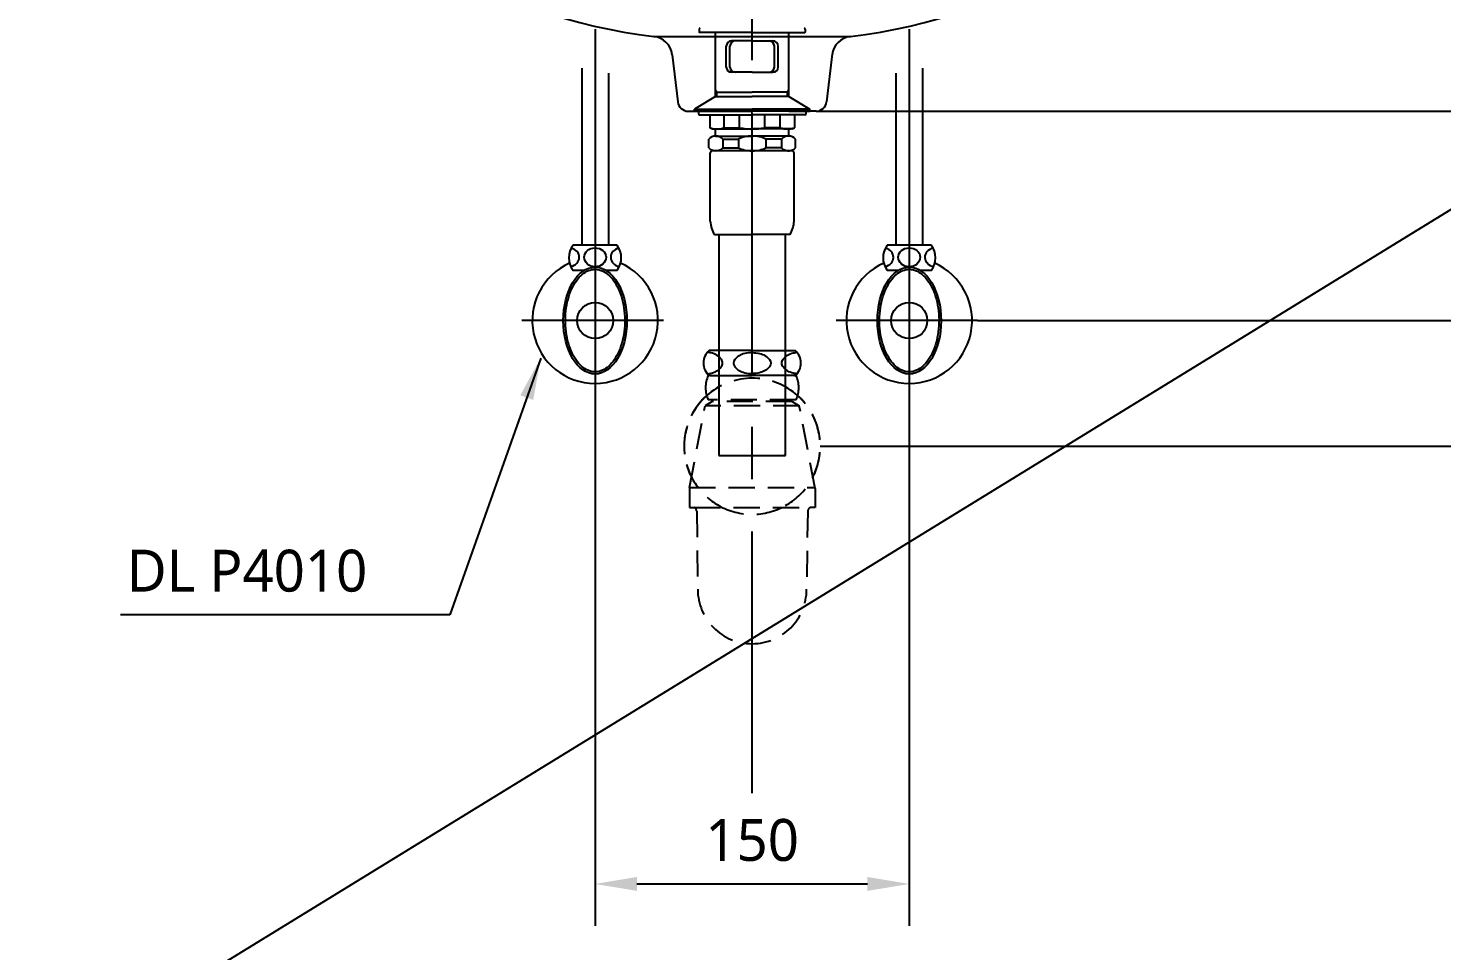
# Model space of a CAD drawing. Extents: x 572 to 8286, y -137 to 2100.
# Drawn here: x 1203 to 1877, y 313 to 753 of the extents above; entities that cross this region are included whole.
import ezdxf

# ---------------------------------------------------------------- set-up
doc = ezdxf.new("R2010")
doc.units = 0
doc.header["$LTSCALE"] = 50
doc.header["$MEASUREMENT"] = 0
doc.linetypes.add('CENTER', pattern=[2, 1.25, -0.25, 0.25, -0.25])
doc.linetypes.add('HIDDEN', pattern=[0.375, 0.25, -0.125])
doc.layers.get('0').update_dxf_attribs({"linetype": 'CONTINUOUS'})
doc.layers.get('DEFPOINTS').update_dxf_attribs({"linetype": 'CONTINUOUS'})
for name, color, linetype in [('3', 3, 'CONTINUOUS'), ('4', 4, 'CONTINUOUS'), ('6', 6, 'CONTINUOUS'), ('CENTER', 2, 'CENTER')]:
    doc.layers.add(name, color=color, linetype=linetype)
doc.styles.add('GHS', font='romans', dxfattribs={"bigfont": 'ghs'})
doc.styles.get("Standard").update_dxf_attribs({"font": 'NanumGothic.ttf'})
doc.dimstyles.get("Standard").update_dxf_attribs({"dimtxt": 2.5, "dimasz": 2, "dimexe": 2, "dimexo": 1, "dimgap": 2, "dimtad": 1, "dimdec": 0, "dimlfac": 10, "dimrnd": 1, "dimzin": 0, "dimdsep": 46, "dimtxsty": 'Standard', "dimcen": 0, "dimclrd": 7, "dimclre": 7, "dimclrt": 2, "dimadec": 0, "dimazin": 0, "dimtfac": 1, "dimtdec": 0, "dimtofl": 0, "dimtmove": 0, "dimatfit": 3, "dimfxl": 0, "dimtolj": 1, "dimtzin": 0, "dimarcsym": 0})

# ---------------------------------------------------------------- blocks, each defined once
blk = doc.blocks.new('*D8')
at = {"color": 3, "lineweight": -2}
for p, q in [((1473.24, 589.22), (1473.24, 324.88)), ((1623.24, 589.22), (1623.24, 324.88)), ((1493.24, 344.88), (1603.24, 344.88))]:
    blk.add_line(p, q, dxfattribs=at)
at = {"color": 3}
for points in [[(1493.24, 348.21), (1493.24, 341.55), (1473.24, 344.88)], [(1603.24, 348.21), (1603.24, 341.55), (1623.24, 344.88)]]:
    blk.add_solid(points, dxfattribs=at)
at = {"layer": 'DEFPOINTS', "color": 0}
for p in [(1473.24, 589.22), (1623.24, 589.22), (1623.24, 344.88)]:
    blk.add_point(p, dxfattribs=at)
at = {"color": 2, "insert": (1548.24, 365.74), "char_height": 20, "attachment_point": 5}
blk.add_mtext('\\A1;150', dxfattribs=at)
blk = doc.blocks.new('*D14')
at = {"color": 3, "lineweight": -2}
for p, q in [((1580.74, 553.88), (2053.01, 553.88)), ((2033.01, 533.88), (2033.01, 451.9)), ((2033.01, 153.88), (2033.01, 410.21)), ((1848.24, 133.88), (2053.01, 133.88))]:
    blk.add_line(p, q, dxfattribs=at)
at = {"color": 3}
for points in [[(2029.67, 533.88), (2036.34, 533.88), (2033.01, 553.88)], [(2029.67, 153.88), (2036.34, 153.88), (2033.01, 133.88)]]:
    blk.add_solid(points, dxfattribs=at)
at = {"layer": 'DEFPOINTS', "color": 0}
for p in [(1580.74, 553.88), (1848.24, 133.88), (2033.01, 133.88)]:
    blk.add_point(p, dxfattribs=at)
at = {"color": 2, "insert": (2033.01, 431.06), "char_height": 20, "attachment_point": 5}
blk.add_mtext('\\A1;420', dxfattribs=at)
blk = doc.blocks.new('*D15')
at = {"color": 3, "lineweight": -2}
for p, q in [((1933.24, 883.88), (1993.01, 883.88)), ((1973.01, 863.88), (1973.01, 769.72)), ((1973.01, 633.88), (1973.01, 728.04)), ((1655.87, 613.88), (1993.01, 613.88))]:
    blk.add_line(p, q, dxfattribs=at)
at = {"color": 3}
for points in [[(1969.67, 863.88), (1976.34, 863.88), (1973.01, 883.88)], [(1969.67, 633.88), (1976.34, 633.88), (1973.01, 613.88)]]:
    blk.add_solid(points, dxfattribs=at)
at = {"layer": 'DEFPOINTS', "color": 0}
for p in [(1933.24, 883.88), (1655.87, 613.88), (1973.01, 613.88)]:
    blk.add_point(p, dxfattribs=at)
at = {"color": 2, "insert": (1973.01, 748.88), "char_height": 20, "attachment_point": 5}
blk.add_mtext('\\A1;270', dxfattribs=at)
blk = doc.blocks.new('*D16')
at = {"color": 3, "lineweight": -2}
for p, q in [((1993.01, 883.88), (2053.01, 883.88)), ((2033.01, 863.88), (2033.01, 739.78)), ((2033.01, 573.88), (2033.01, 697.98)), ((1580.74, 553.88), (2053.01, 553.88))]:
    blk.add_line(p, q, dxfattribs=at)
at = {"color": 3}
for points in [[(2029.67, 863.88), (2036.34, 863.88), (2033.01, 883.88)], [(2029.67, 573.88), (2036.34, 573.88), (2033.01, 553.88)]]:
    blk.add_solid(points, dxfattribs=at)
at = {"layer": 'DEFPOINTS', "color": 0}
for p in [(1993.01, 883.88), (1580.74, 553.88), (2033.01, 553.88)]:
    blk.add_point(p, dxfattribs=at)
at = {"color": 2, "insert": (2033.01, 718.88), "char_height": 20, "attachment_point": 5}
blk.add_mtext('\\A1;330', dxfattribs=at)
blk = doc.blocks.new('*D17')
at = {"color": 3, "lineweight": -2}
for p, q in [((1877.45, 883.88), (1933.24, 883.88)), ((1913.24, 863.88), (1913.24, 819.7)), ((1913.24, 733.88), (1913.24, 778.06)), ((1578.79, 713.88), (1933.24, 713.88))]:
    blk.add_line(p, q, dxfattribs=at)
at = {"color": 3}
for points in [[(1909.91, 863.88), (1916.57, 863.88), (1913.24, 883.88)], [(1909.91, 733.88), (1916.57, 733.88), (1913.24, 713.88)]]:
    blk.add_solid(points, dxfattribs=at)
at = {"layer": 'DEFPOINTS', "color": 0}
for p in [(1877.45, 883.88), (1578.79, 713.88), (1913.24, 713.88)]:
    blk.add_point(p, dxfattribs=at)
at = {"color": 2, "insert": (1913.24, 798.88), "char_height": 20, "attachment_point": 5}
blk.add_mtext('\\A1;170', dxfattribs=at)
blk = doc.blocks.new('*D24')
at = {"color": 3, "lineweight": -2}
for p, q in [((1655.87, 613.88), (1993.01, 613.88)), ((1973.01, 593.88), (1973.01, 394.77)), ((1973.01, 153.88), (1973.01, 352.99)), ((1848.24, 133.88), (1993.01, 133.88))]:
    blk.add_line(p, q, dxfattribs=at)
at = {"color": 3}
for points in [[(1969.67, 593.88), (1976.34, 593.88), (1973.01, 613.88)], [(1969.67, 153.88), (1976.34, 153.88), (1973.01, 133.88)]]:
    blk.add_solid(points, dxfattribs=at)
at = {"layer": 'DEFPOINTS', "color": 0}
for p in [(1655.87, 613.88), (1848.24, 133.88), (1973.01, 133.88)]:
    blk.add_point(p, dxfattribs=at)
at = {"color": 2, "insert": (1973.01, 373.88), "char_height": 20, "attachment_point": 5}
blk.add_mtext('\\A1;480', dxfattribs=at)

msp = doc.modelspace()

# ---------------------------------------------------------------- linework, layer by layer
msp.add_line((571.83398, -137.42071), (4215.24041, 2100))
at = {"color": 7}
for p, q in [((1501.30167, 749.59949), (1595.18331, 749.59949)), ((1510.08852, 740.82776), (1512.72532, 718.29866)), ((1586.43852, 741.18712), (1583.75966, 718.29866)), ((1517.69142, 713.87989), (1548.24249, 713.87989)), ((1578.79356, 713.87989), (1548.24249, 713.87989))]:
    msp.add_line(p, q, dxfattribs=at)
at = {"color": 4, "linetype": 'HIDDEN'}
for p, q in [((1529.14041, 575.18859), (1525.74041, 573.18859)), ((1569.24041, 576.09166), (1527.24041, 576.09166)), ((1567.34041, 575.18859), (1529.14041, 575.18859)), ((1567.34041, 575.18859), (1570.74041, 573.18859)), ((1518.33535, 534.18859), (1525.74041, 573.18859)), ((1570.74041, 573.18859), (1525.74041, 573.18859)), ((1578.24041, 533.68859), (1570.74041, 573.18859)), ((1518.24041, 534.18859), (1518.24041, 524.68859)), ((1518.24041, 534.18859), (1578.14547, 534.18859)), ((1578.24041, 533.68859), (1578.24041, 524.68859)), ((1518.24041, 524.68859), (1520.61219, 524.68859)), ((1520.61219, 524.68859), (1576.24041, 524.68859)), ((1521.74041, 522.88859), (1522.24041, 485.59166)), ((1574.74041, 522.7521), (1574.24041, 485.59166)), ((1578.24041, 524.68859), (1576.24041, 524.68859))]:
    msp.add_line(p, q, dxfattribs=at)
at = {"color": 7}
for centre, radius, start, end in [((1500.15632, 739.6653), 10, 6.67550305, 83.42317705), ((1596.32866, 739.6653), 10, 96.57682295, 173.32449695), ((1517.69142, 718.87989), 5, 186.67550305, 270), ((1578.79356, 718.87989), 5, 270, 353.32449695)]:
    msp.add_arc(centre, radius, start, end, dxfattribs=at)
at = {"color": 4, "linetype": 'HIDDEN'}
for centre, radius, start, end in [((1539.84041, 581.84166), 13.85, 155.47045254, 204.52954746), ((1556.64041, 581.84166), 13.85, 335.47045254, 24.52954746), ((1519.74041, 522.88859), 2, 0, 64.15806724), ((1576.74041, 522.7521), 2, 104.47751219, 180), ((1548.24041, 485.59166), 26, 180, 0)]:
    msp.add_arc(centre, radius, start, end, dxfattribs=at)
at = {"layer": '3'}
for p, q in [((1522.94066, 752.9743), (1522.94066, 751.6743)), ((1548.24249, 751.4743), (1523.14066, 751.4743)), ((1530.74249, 720.87989), (1530.74249, 751.4743)), ((1548.24249, 751.4743), (1573.34433, 751.4743)), ((1565.74249, 720.87989), (1565.74249, 751.4743)), ((1573.54433, 752.9743), (1573.54433, 751.6743)), ((1535.86812, 734.9743), (1535.86812, 744.9743)), ((1537.63589, 734.9743), (1537.63589, 744.9743)), ((1548.24249, 747.4743), (1538.36812, 747.4743)), ((1548.24249, 747.4743), (1558.11686, 747.4743)), ((1558.84909, 734.9743), (1558.84909, 744.9743)), ((1560.61686, 734.9743), (1560.61686, 744.9743)), ((1548.24249, 732.4743), (1538.36812, 732.4743)), ((1548.24249, 732.4743), (1558.11686, 732.4743)), ((1531.44249, 722.9743), (1530.74249, 724.18673)), ((1530.74249, 722.9743), (1548.24249, 722.9743)), ((1531.44249, 720.87989), (1531.44249, 722.9743)), ((1565.74249, 722.9743), (1548.24249, 722.9743)), ((1565.04249, 722.9743), (1565.74249, 724.18673)), ((1565.04249, 720.87989), (1565.04249, 722.9743)), ((1530.74249, 720.87989), (1520.74249, 714.87989)), ((1530.74249, 720.87989), (1548.24249, 720.87989)), ((1565.74249, 720.87989), (1548.24249, 720.87989)), ((1565.74249, 720.87989), (1575.74249, 714.87989)), ((1520.74249, 713.87989), (1520.74249, 714.87989)), ((1520.74249, 714.87989), (1548.24249, 714.87989)), ((1530.74249, 713.87989), (1520.74249, 713.87989)), ((1522.55036, 713.87989), (1522.55036, 712.57989)), ((1523.05036, 712.07989), (1528.05036, 712.07989)), ((1528.05036, 712.07989), (1528.05036, 705.95724)), ((1528.05036, 712.07989), (1548.24249, 712.07989)), ((1565.74249, 713.87989), (1530.74249, 713.87989)), ((1534.82514, 705.95724), (1534.82514, 712.07989)), ((1542.22581, 705.95724), (1542.22581, 712.07989)), ((1575.74249, 714.87989), (1548.24249, 714.87989)), ((1568.43462, 712.07989), (1548.24249, 712.07989)), ((1554.25918, 705.95724), (1554.25918, 712.07989)), ((1561.65984, 705.95724), (1561.65984, 712.07989)), ((1565.74249, 713.87989), (1575.74249, 713.87989)), ((1573.43462, 712.07989), (1568.43462, 712.07989)), ((1568.43462, 712.07989), (1568.43462, 705.95724)), ((1573.93462, 713.87989), (1573.93462, 712.57989)), ((1575.74249, 713.87989), (1575.74249, 714.87989)), ((1529.05036, 705.37989), (1528.05036, 705.95724)), ((1529.05036, 705.37989), (1530.45036, 705.37989)), ((1530.45036, 705.37989), (1548.24249, 705.37989)), ((1530.74249, 701.96865), (1530.74249, 705.37989)), ((1530.88619, 701.9743), (1547.9988, 701.9743)), ((1534.82514, 705.95724), (1542.22581, 705.95724)), ((1566.03462, 705.37989), (1548.24249, 705.37989)), ((1565.5988, 701.9743), (1548.48619, 701.9743)), ((1561.65984, 705.95724), (1554.25918, 705.95724)), ((1565.74249, 701.96865), (1565.74249, 705.37989)), ((1567.43462, 705.37989), (1566.03462, 705.37989)), ((1567.43462, 705.37989), (1568.43462, 705.95724)), ((1527.4988, 696.41767), (1527.4988, 700.53092)), ((1534.27358, 700.53092), (1534.27358, 696.41767)), ((1534.27358, 700.53092), (1541.67424, 700.53092)), ((1534.27358, 696.41767), (1541.67424, 696.41767)), ((1541.67424, 700.53092), (1541.67424, 696.41767)), ((1562.21141, 700.53092), (1554.81074, 700.53092)), ((1554.81074, 700.53092), (1554.81074, 696.41767)), ((1562.21141, 696.41767), (1554.81074, 696.41767)), ((1562.21141, 700.53092), (1562.21141, 696.41767)), ((1568.98619, 696.41767), (1568.98619, 700.53092)), ((1528.24249, 661.37195), (1528.24249, 693.9743)), ((1548.24249, 694.9743), (1529.24249, 694.9743)), ((1565.5988, 694.9743), (1548.24249, 694.9743)), ((1565.04249, 694.9743), (1565.5988, 694.9743)), ((1565.5988, 694.9743), (1565.9988, 694.9743)), ((1567.24249, 694.9743), (1565.74249, 694.9743)), ((1568.24249, 661.37195), (1568.24249, 693.9743)), ((1568.24249, 688.61006), (1568.24249, 693.9743)), ((1530.24249, 654.9743), (1548.24249, 654.9743)), ((1532.36541, 654.9743), (1532.36541, 549.4743)), ((1566.24249, 654.9743), (1548.24249, 654.9743)), ((1564.11541, 549.4743), (1564.11541, 654.9743)), ((1532.36541, 549.4743), (1564.11541, 549.4743)), ((1564.11541, 549.4743), (1563.41541, 549.4743))]:
    msp.add_line(p, q, dxfattribs=at)
at = {"layer": '3', "color": 7}
for centre, start, end in [((1530.12575, 999.60442), 211.4004294, 263.42317705), ((1566.35923, 999.60442), 276.57682295, 328.5995706)]:
    msp.add_arc(centre, 251.66106, start, end, dxfattribs=at)
at = {"layer": '3'}
for centre, radius, start, end in [((1523.44066, 752.9743), 0.5, 90, 180), ((1523.14066, 751.6743), 0.2, 180, 270), ((1573.04433, 752.9743), 0.5, 0, 90), ((1573.34433, 751.6743), 0.2, 270, 0), ((1538.36812, 744.9743), 2.5, 90, 180), ((1540.13589, 744.9743), 2.5, 90, 180), ((1556.34909, 744.9743), 2.5, 0, 90), ((1558.11686, 744.9743), 2.5, 0, 90), ((1538.36812, 734.9743), 2.5, 180, 270), ((1540.13589, 734.9743), 2.5, 180, 270), ((1556.34909, 734.9743), 2.5, 270, 0), ((1558.11686, 734.9743), 2.5, 270, 0), ((1523.05036, 712.57989), 0.5, 180, 270), ((1573.43462, 712.57989), 0.5, 270, 0), ((1530.88619, 697.2665), 4.70435, 43.94093732, 136.05906268), ((1531.43775, 715.5591), 10.18185, 250.56792502, 289.43207498), ((1547.7766, 688.36982), 13.60629, 89.06429532, 116.64718661), ((1548.05035, 734.83222), 29.45658, 258.59556617, 270.3737354), ((1548.43463, 734.83222), 29.45658, 269.6262646, 281.40443383), ((1548.70838, 688.36982), 13.60629, 63.35281339, 90.93570468), ((1565.04723, 715.5591), 10.18185, 250.56792502, 289.43207498), ((1565.5988, 697.2665), 4.70435, 43.94093732, 136.05906268), ((1530.88619, 699.6821), 4.70435, 223.94093732, 316.05906268), ((1547.7766, 708.57878), 13.60629, 243.35281339, 270.93570468), ((1548.70838, 708.57878), 13.60629, 269.06429532, 296.64718661), ((1565.5988, 699.6821), 4.70435, 223.94093732, 316.05906268), ((1529.24249, 693.9743), 1, 90, 180), ((1567.24249, 693.9743), 1, 0, 90), ((1541.2309, 661.92088), 13, 182.42004342, 212.30000816), ((1555.25409, 661.92088), 13, 327.69999184, 357.57995658)]:
    msp.add_arc(centre, radius, start, end, dxfattribs=at)
at = {"layer": '4'}
for p, q in [((1531.99041, 599.59166), (1527.69891, 599.59166)), ((1548.24041, 599.59166), (1531.99041, 599.59166)), ((1548.24041, 599.59166), (1564.49041, 599.59166)), ((1564.49041, 599.59166), (1568.78191, 599.59166)), ((1528.09041, 587.59166), (1527.69891, 587.59166)), ((1528.09041, 587.59166), (1527.69891, 587.59166)), ((1528.09041, 587.59166), (1548.24041, 587.59166)), ((1568.39041, 587.59166), (1548.24041, 587.59166)), ((1568.39041, 587.59166), (1568.78191, 587.59166))]:
    msp.add_line(p, q, dxfattribs=at)
for points in [[(1534.04558, 593.59166, 0.15521739), (1533.45509, 595.44799, 0.106747244), (1531.39338, 597.33867, 0.07304301), (1528.62352, 598.45668, 0.028511088), (1526.89476, 598.7727, 0.05952259)], [(1539.96011, 595.3306, 0.327290453), (1539.96011, 591.85273, 0.106373385), (1541.98291, 590.05613, 0.071219107), (1544.68287, 589.00241, 0.057537424), (1548.24041, 588.59166, 0.057537424)], [(1548.24041, 598.59166, 0.057537424), (1544.68287, 598.18092, 0.071219107), (1541.98291, 597.1272, 0.106373365), (1539.96011, 595.3306, 0.159482965)], [(1548.24041, 598.59166, -0.057537424), (1551.79795, 598.18092, -0.071219107), (1554.49791, 597.1272, -0.106373365), (1556.52071, 595.3306, -0.159482965)], [(1556.52071, 595.3306, -0.327290453), (1556.52071, 591.85273, -0.106373385), (1554.49791, 590.05613, -0.071219107), (1551.79795, 589.00241, -0.057537424), (1548.24041, 588.59166, -0.057537424)], [(1562.43524, 593.59166, -0.15521739), (1563.02573, 595.44799, -0.106747244), (1565.08744, 597.33867, -0.07304301), (1567.8573, 598.45668, -0.028511088), (1569.58606, 598.7727, -0.05952259)], [(1526.89476, 588.41063, 0.028511088), (1528.62352, 588.72665, 0.07304301), (1531.39338, 589.84466, 0.106747244), (1533.45509, 591.73534, 0.15521739), (1534.04558, 593.59166, 0.15521739)], [(1569.58606, 588.41063, -0.028511088), (1567.8573, 588.72665, -0.07304301), (1565.08744, 589.84466, -0.106747244), (1563.02573, 591.73534, -0.15521739), (1562.43524, 593.59166, -0.15521739)]]:
    msp.add_lwpolyline(points, format="xyb", dxfattribs=at)
for centre, start, end in [((1532.99041, 593.59166), 131.40962211, 228.59037789), ((1563.49041, 593.59166), 311.40962211, 48.59037789)]:
    msp.add_arc(centre, 8, start, end, dxfattribs=at)
at = {"layer": '4', "linetype": 'HIDDEN'}
for start, end in [(50.55292077, 129.44707923), (129.44707923, 240.76048697), (131.52642228, 206.97164374), (299.23951303, 50.55292077), (333.02835626, 48.47357772), (240.76048697, 299.23951303)]:
    msp.add_arc((1548.24041, 553.87989), 32.5, start, end, dxfattribs=at)
at = {"layer": '6'}
for p, q in [((1473.24041, 753.0971), (1473.24041, 579.22136)), ((1623.24041, 753.0971), (1623.24041, 579.22136)), ((1466.89041, 734.36635), (1466.89041, 649.87989)), ((1479.59041, 731.95671), (1479.59041, 649.87989)), ((1616.89041, 731.95671), (1616.89041, 649.87989)), ((1629.59041, 734.36635), (1629.59041, 649.87989)), ((1479.59041, 649.87989), (1462.74041, 649.87989)), ((1483.74041, 649.87989), (1479.59041, 649.87989)), ((1629.59041, 649.87989), (1612.74041, 649.87989)), ((1633.74041, 649.87989), (1629.59041, 649.87989)), ((1468.10021, 637.87989), (1462.74041, 637.87989)), ((1483.74041, 637.87989), (1478.38061, 637.87989)), ((1618.10021, 637.87989), (1612.74041, 637.87989)), ((1633.74041, 637.87989), (1628.38061, 637.87989)), ((1505.86698, 613.87989), (1438.27128, 613.87989)), ((1655.86698, 613.87989), (1588.27128, 613.87989))]:
    msp.add_line(p, q, dxfattribs=at)
for centre in [(1473.24041, 613.87989), (1623.24041, 613.87989)]:
    msp.add_circle(centre, 8.61509, dxfattribs=at)
for centre, radius, start, end in [((1470.74041, 643.87989), 10, 143.13010235, 216.86989765), ((1475.74041, 643.87989), 10, 323.13010235, 36.86989765), ((1620.74041, 643.87989), 10, 143.13010235, 216.86989765), ((1625.74041, 643.87989), 10, 323.13010235, 36.86989765), ((1473.24041, 613.87989), 30, 113.91725115, 66.08274885), ((1623.24041, 613.87989), 30, 113.91725115, 66.08274885)]:
    msp.add_arc(centre, radius, start, end, dxfattribs=at)
for centre, start_param, end_param in [((1460.46714, 644.10748), 1.800504354, 4.443057795), ((1485.92308, 644.10748), -1.317473203, 1.357377569), ((1610.46714, 644.10748), 1.800504354, 4.443057795), ((1635.92308, 644.10748), -1.317473203, 1.357377569)]:
    msp.add_ellipse(centre, major_axis=(-5.22946, 0), ratio=0.866391406, start_param=start_param, end_param=end_param, dxfattribs=at)
for centre, major_axis, ratio in [((1473.24041, 644.10748), (5.22946, 0), 0.866391406), ((1623.24041, 644.10748), (5.22946, 0), 0.866391406), ((1473.24041, 613.87989), (0, 25.5), 0.596528766), ((1623.24041, 613.87989), (0, 25.5), 0.596528766)]:
    msp.add_ellipse(centre, major_axis=major_axis, ratio=ratio, dxfattribs=at)
for points in [[(1473.24041, 638.37989), (1471.16002, 638.37989), (1469.06027, 637.57078), (1465.16404, 634.32573), (1463.39182, 631.8856), (1460.66597, 625.85689), (1459.7143, 622.27748), (1458.8639, 614.76234), (1458.96522, 610.83261), (1460.19712, 603.47519), (1461.32761, 600.05366), (1464.34003, 594.46444), (1466.21791, 592.30721), (1470.22305, 589.66488), (1472.32857, 589.16329), (1476.48407, 589.76509), (1478.56582, 590.88795), (1482.31703, 594.71995), (1483.96576, 597.42405), (1486.38015, 603.84542), (1487.14492, 607.55467), (1487.60659, 615.16911), (1487.30345, 619.06837), (1485.70061, 626.21079), (1484.40105, 629.4475), (1481.13016, 634.55429), (1479.16643, 636.41304), (1475.84872, 638.06521), (1474.5432, 638.37989), (1473.24041, 638.37989)], [(1623.24041, 638.37989), (1621.16002, 638.37989), (1619.06027, 637.57078), (1615.16404, 634.32573), (1613.39182, 631.8856), (1610.66597, 625.85689), (1609.7143, 622.27748), (1608.8639, 614.76234), (1608.96522, 610.83261), (1610.19712, 603.47519), (1611.32761, 600.05366), (1614.34003, 594.46444), (1616.21791, 592.30721), (1620.22305, 589.66488), (1622.32857, 589.16329), (1626.48407, 589.76509), (1628.56582, 590.88795), (1632.31703, 594.71995), (1633.96576, 597.42405), (1636.38015, 603.84542), (1637.14492, 607.55467), (1637.60659, 615.16911), (1637.30345, 619.06837), (1635.70061, 626.21079), (1634.40105, 629.4475), (1631.13016, 634.55429), (1629.16643, 636.41304), (1625.84872, 638.06521), (1624.5432, 638.37989), (1623.24041, 638.37989)]]:
    msp.add_open_spline(points, degree=3, knots=[0, 0, 0, 0, 0.461109739, 0.461109739, 0.922219478, 0.922219478, 1.383329216, 1.383329216, 1.844438955, 1.844438955, 2.305548694, 2.305548694, 2.766658433, 2.766658433, 3.227768172, 3.227768172, 3.688877911, 3.688877911, 4.149987649, 4.149987649, 4.611097388, 4.611097388, 5.072207127, 5.072207127, 5.533316866, 5.533316866, 5.994426605, 5.994426605, 6.283185307, 6.283185307, 6.283185307, 6.283185307], dxfattribs=at)
at = {"layer": 'CENTER', "color": 1, "linetype": 'CENTER', "ltscale": 2}
msp.add_line((1548.24041, 388.22203), (1548.24041, 910.76193), dxfattribs=at)

# ---------------------------------------------------------------- texts
at = {"color": 2, "insert": (1249.67379, 504.46938), "char_height": 20, "attachment_point": 1, "style": 'GHS'}
msp.add_mtext_dynamic_manual_height_columns('{\\fNanumGothic|b0|i0|c129|p50;DL P4010}', width=158.3659725, gutter_width=13.505, heights=[0], dxfattribs=at)

# ---------------------------------------------------------------- dimensions: what is measured, and where the dimension line sits
for base, p1, p2, picture, middle in [((1913.24041, 713.87989), (1877.45321, 883.87989), (1578.79356, 713.87989), '*D17', (1913.24041, 798.87989)), ((2033.00664, 553.87989), (1993.00664, 883.87989), (1580.74041, 553.87989), '*D16', (2033.00664, 718.87989)), ((1973.00664, 613.87989), (1933.24041, 883.87989), (1655.86698, 613.87989), '*D15', (1973.00664, 748.87989)), ((1973.00664, 133.87989), (1655.86698, 613.87989), (1848.24041, 133.87989), '*D24', (1973.00664, 373.87989))]:
    dim = msp.add_linear_dim(base=base, p1=p1, p2=p2, angle=90, dimstyle='Standard', override={"dimtxt": 20, "dimasz": 20, "dimexe": 20, "dimexo": 0, "dimgap": 10, "dimtih": 1, "dimtoh": 1, "dimdec": 4, "dimlfac": 1, "dimzin": 8, "dimclrd": 3, "dimclre": 3, "dimtdec": 4, "dimarcsym": 1})
    dim.commit()
    dim.dimension.update_dxf_attribs({"geometry": picture, "text_midpoint": middle})
dim = msp.add_linear_dim(base=(1623.24041, 344.87859), p1=(1473.24041, 589.22136), p2=(1623.24041, 589.22136), dimstyle='Standard', override={"dimtxt": 20, "dimasz": 20, "dimexe": 20, "dimexo": 0, "dimgap": 10, "dimdec": 4, "dimlfac": 1, "dimzin": 8, "dimclrd": 3, "dimclre": 3, "dimtdec": 4})
dim.commit()
dim.dimension.update_dxf_attribs({"geometry": '*D8', "text_midpoint": (1548.24041, 365.73695)})
dim = msp.add_linear_dim(base=(2033.00664, 133.87989), p1=(1580.74041, 553.87989), p2=(1848.24041, 133.87989), angle=90, dimstyle='Standard', override={"dimtxt": 20, "dimasz": 20, "dimexe": 20, "dimexo": 0, "dimgap": 10, "dimtih": 1, "dimtoh": 1, "dimdec": 4, "dimlfac": 1, "dimzin": 8, "dimclrd": 3, "dimclre": 3, "dimtdec": 4, "dimarcsym": 1})
dim.commit()
dim.dimension.update_dxf_attribs({"geometry": '*D14', "text_midpoint": (2033.00664, 431.05529), "dimtype": 160})

# ---------------------------------------------------------------- leaders
msp.add_leader([(1447.26891, 595.96711), (1403.95862, 473.37326), (1246.67797, 473.37326)], dimstyle='Standard', override={"dimtxt": 25, "dimasz": 20, "dimexe": 10, "dimexo": 8, "dimgap": 10, "dimtad": 0, "dimdec": 4, "dimlfac": 1, "dimzin": 8, "dimclrd": 3, "dimclre": 3, "dimtdec": 4, "dimarcsym": 1})

doc.saveas('drawing.dxf')
